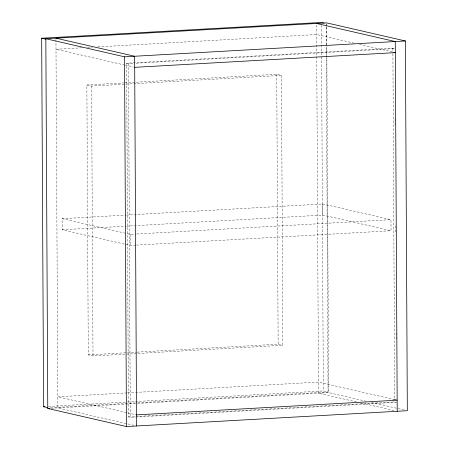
<?xml version="1.0" encoding="UTF-8"?>
<svg xmlns="http://www.w3.org/2000/svg" width="449" height="449" viewBox="0 0 449 449"><rect width="100%" height="100%" fill="white"/><g stroke="black" fill="none" stroke-linecap="round" stroke-linejoin="round"><path stroke-width="0.34" stroke-dasharray="2.25 1.68" d="M81.853 47.796L56.002 49.255L124.519 65.004M87.443 47.482L92.337 47.207M97.927 46.892L316.64 34.551L354.631 43.278M396.574 402.321L130.317 417.346L128.476 416.919L126.624 63.214L392.886 48.189L394.722 48.61L134.055 63.32M126.624 63.214L128.465 63.635L133.353 63.36M124.564 82.869L276.73 74.281L281.456 75.37L282.87 345.27L93.005 355.984L88.285 354.901L86.87 84.996L123.862 82.908M86.87 84.996L91.59 86.079L125.097 84.188M125.793 84.148L281.456 75.37M135.98 245.137L130.39 245.457L62.187 229.781L62.125 218.691L125.714 215.099M126.41 215.06L322.769 203.981L390.972 219.656L391.028 230.747L136.681 245.098M62.187 229.781L125.771 226.195M126.472 226.156L322.825 215.077L391.028 230.747M62.125 218.691L130.333 234.361L135.924 234.047M136.619 234.008L390.972 219.656M88.285 354.901L136.445 352.179M137.141 352.139L278.144 344.187L282.87 345.27M126.994 392.897L57.82 396.804L127.022 412.704M127.696 392.858L318.459 382.099L393.767 399.402M48.498 406.457L126.826 402.035M127.522 401.995L323.342 390.95L328.062 392.033L326.255 46.651M50.423 407.698L137.141 402.804M137.843 402.764L328.062 392.033M51.135 408.276L328.629 392.617L366.62 401.35M128.476 416.919L394.738 401.9L395.962 402.181M359.38 44.372L392.622 52.011M125.198 65.156L133.342 67.03M371.368 402.439L404.616 410.077M356.512 401.917L318.515 393.189L316.59 24.847M361.26 403.011L394.503 410.65M127.696 412.861L136.518 414.887M133.864 425.355L57.876 407.894L55.94 38.165M395.086 118.654L395.12 124.957M395.648 225.819L395.681 232.122M396.209 332.978L396.243 339.281M392.886 48.189L392.909 53.094M392.914 53.796L394.716 398.398M326.698 24.285L326.709 26.39M326.715 27.086L328.629 392.617M326.131 23.533L326.148 26.339M326.154 27.035L326.249 45.955M322.769 203.981L322.825 215.077M321.428 25.251L323.342 390.95M276.73 74.281L278.144 344.187M130.333 234.361L130.39 245.457M128.465 63.635L130.317 417.346M91.59 86.079L93.005 355.984"/><path stroke-width="0.67" d="M47.65 407.664L43.604 406.732L41.673 38.232L321.411 22.45L324.111 23.067M45.832 38.732L326.692 22.888L405.391 40.971L407.327 410.706L126.466 426.55L47.768 408.467L45.832 38.732L124.53 56.821L405.391 40.971M134.7 67.339L395.339 52.634L393.981 52.325M43.604 406.732L45.001 406.654M47.768 408.467L49.788 408.349M136.518 414.887L397.157 400.182L393.767 399.402M316.579 23.46L395.283 41.544L397.219 411.273M55.94 38.165L134.638 56.248L136.575 425.978M41.673 38.232L45.719 39.164M124.53 56.821L126.466 426.55"/></g></svg>
